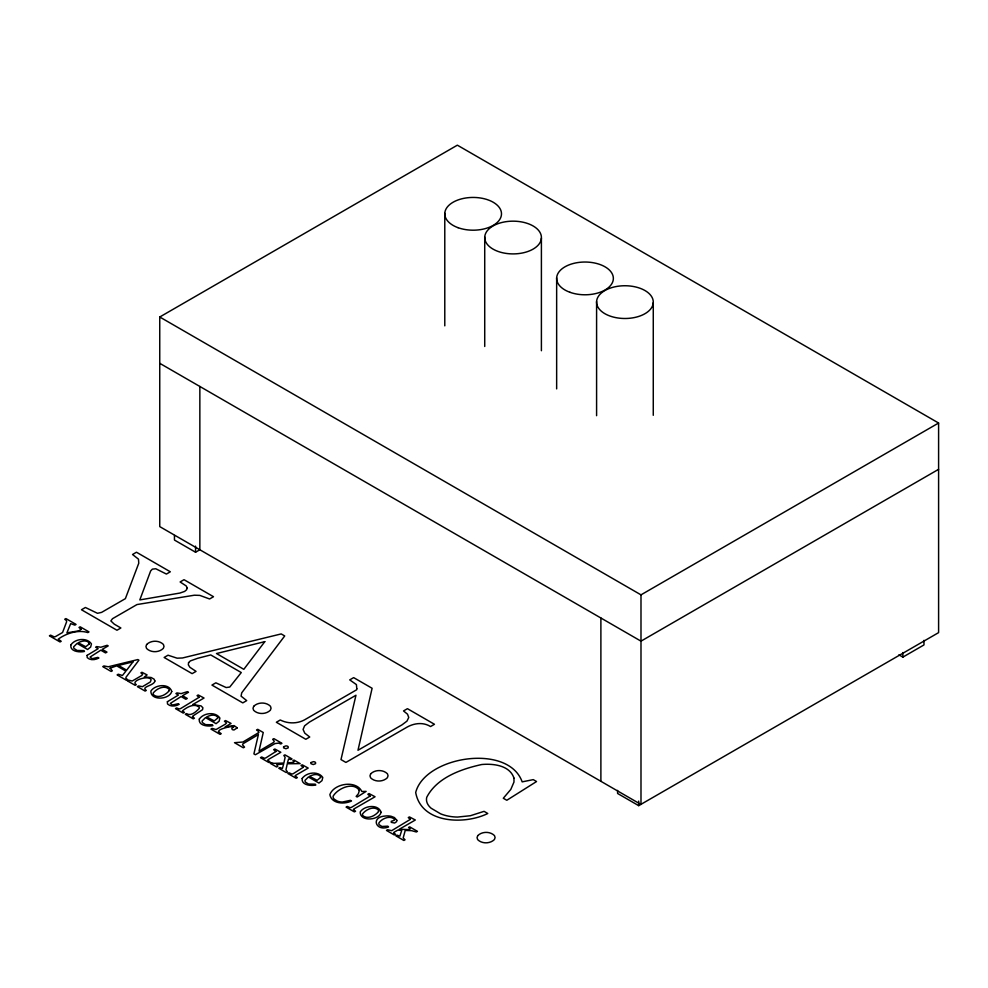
<?xml version="1.0" encoding="UTF-8"?>
<svg xmlns="http://www.w3.org/2000/svg" width="988" height="988" viewBox="0 0 988 988"><rect width="100%" height="100%" fill="white"/><g stroke="black" fill="none" stroke-linecap="round" stroke-linejoin="round"><path stroke-width="1.48" d="M159.747 317L640.99 594.85L640.99 804.454L159.747 526.604L159.747 317L457.358 145.174L938.6 423.025L938.6 632.629L638.693 805.652L617.586 793.463L617.586 790.412M174.456 535.471L174.456 540.053L195.562 552.23L199.527 549.946M640.99 594.85L938.6 423.025M938.6 469.325L640.99 641.15L159.747 363.312M898.919 654.834L902.871 657.119L923.978 644.929L923.978 640.36M902.871 652.549L902.871 657.119M653.266 302.699A28.356 16.376 0 0 1 609.88 315.999A28.356 16.376 0 0 1 611.634 287.656A28.356 16.376 0 0 1 653.266 302.699L653.266 415.306M638.693 801.083L638.693 805.652M600.889 617.994L600.889 781.298M596.591 301.538L596.591 415.689M556.652 277.826L556.652 388.889M541.399 238.12A28.356 16.376 0 0 1 498.014 251.409A28.356 16.376 0 0 1 499.767 223.078A28.356 16.376 0 0 1 541.399 238.12L541.399 350.728M484.725 236.947L484.725 346.479M444.785 213.235L444.785 325.842M199.848 386.469L199.848 549.76M195.562 546.142L195.562 552.23M359.348 790.375L358.397 793.759L356.149 796.402L357.199 797.007L366.116 791.388L361.806 791.487C356.273 779.767 333.919 783.373 329.856 794.673C331.709 803.923 344.429 804.553 351.481 800.972L350.37 800.329L342.416 802.046A9.102 5.261 0 0 1 337.34 801.083L334.487 799.391A8.089 4.668 0 0 1 333.166 796.118C337.686 788.486 353.185 781.36 359.348 790.375M513.982 778.149L513.97 782.076L510.808 789.424L503.3 798.255L506.807 800.268L536.546 781.533L533.261 779.631L522.17 781.866C508.24 742.939 424.939 756.265 415.689 792.487C421.271 823.708 464.669 824.98 487.776 813.495L484.071 811.346L470.374 815.73L457.543 817.064A30.344 17.512 0 0 1 440.611 813.828L431.114 808.221A26.972 15.573 0 0 1 426.73 797.316C436.832 777.581 461.273 769.01 481.774 764.514C493.308 763.465 509.845 765.317 513.982 778.149M258.658 732.627L242.912 742.025L234.514 742.692L243.369 747.805L244.542 747.126L242.542 744.853L242.999 743.766L258.399 734.59L253.916 753.893L255.386 754.746L274.973 743.581L278.579 743.112L280.777 743.989L281.951 743.309L273.849 738.629L272.676 739.308L274.244 741.259L273.701 742.359L259.017 751.102L263.253 732.503L257.707 729.305L256.534 729.984L258.547 731.404L258.658 732.627M356.791 688.673L356.73 689.723L304.304 719.993C296.869 723.908 287.73 723.747 280.259 719.993L276.344 722.265L305.823 739.283L309.738 737.011L304.786 733.17L303.081 729.453L304.6 725.822L309.33 722.166L355.952 695.256L340.996 759.587L345.911 762.427L407.34 726.97C414.454 723.068 423.395 722.03 430.546 726.551L434.461 724.278L407.439 708.68L403.524 710.94L407.513 714.188L408.748 717.461L406.97 721.116L401.955 724.883L357.989 750.263L372.106 688.278L353.655 677.62L349.727 679.892L356.421 684.598L356.791 688.673M110.088 668.172L112.336 670.79L111.15 671.47L102.752 666.616L103.925 665.937L108.248 666.777L137.875 659.564L138.925 660.169L126.032 677.225L125.834 678.225L127.526 679.571L126.353 680.25L117.103 674.903L118.276 674.224L122.438 675.496L125.896 671.148L116.732 665.863L110.088 668.172M188.572 662.627L188.338 664.813L189.894 667.295L196.056 671.383L192.129 673.643L164.119 657.465L168.034 655.205L177.099 658.181L182.459 657.983L281.209 633.925L284.705 635.951L241.739 692.81L241.072 696.132L246.704 700.615L242.789 702.888L211.938 685.079L215.866 682.819L226.166 687.549L229.772 687.043L241.27 672.556L210.74 654.933L197.724 658.28L190.351 660.91L188.572 662.627M294.016 761.674L293.016 762.489L287.434 762.847L288.607 758.908L290.941 759.55L292.028 758.932L284.939 754.844L283.852 755.462L285.124 757.339L283.852 763.045L273.688 763.391L271.416 762.637L270.243 763.316L276.628 767.009L277.801 766.33L276.702 764.663L283.655 763.971L282.407 768.429L279.913 767.553L278.74 768.232L286.248 772.567L287.434 771.887L285.94 769.8L287.298 763.773L300.167 763.625L293.967 760.056L292.88 760.674L294.016 761.674M396.818 820.299L396.62 821.645L394.644 823.041L391.26 822.349L391.26 821.3L394.348 820.287L394.62 819.423C390.272 814.915 381.763 818.459 378.824 823.09L379.034 824.622L381.874 826.474L387.839 826.178L388.556 826.944C375.946 831.995 370.241 816.99 385.172 816.039A10.374 5.99 0 0 1 391.211 816.31L394.434 817.558L396.818 820.299M410.366 819.348L391.668 830.673L387.642 829.747L386.469 830.426L394.36 834.984L395.533 834.304L393.644 832.859L394.014 832.304L397.732 830.155L401.746 830.315L399.868 836.181L397.028 835.156L395.855 835.836L403.882 840.479L405.055 839.8L403.178 837.935L405.228 830.426L411.588 830.649L416.356 831.982L417.455 831.353L409.637 826.833L408.538 827.462L410.181 828.821L409.316 829.587L399.288 829.265L415.331 820.003L409.44 816.915L408.266 817.595L410.366 819.348M70.84 644.929C69.74 651.672 79.793 652.574 84.474 651.438L83.894 650.598L77.138 650.475L73.952 648.437L73.581 646.881L77.064 643.423L87.586 649.499L90.637 647.066L91.452 643.892C86.993 637.198 75.088 638.619 70.84 644.929M199.304 719.091C198.193 725.847 208.258 726.736 212.939 725.6L212.358 724.76L205.603 724.649L202.417 722.611L202.046 721.055L205.529 717.597L216.051 723.673L219.101 721.228L219.916 718.066C215.458 711.36 203.553 712.793 199.304 719.091M302.18 778.495C301.081 785.238 311.146 786.139 315.827 785.003L315.246 784.163L308.491 784.052L305.292 782.014L304.934 780.446L308.404 776.988L318.926 783.064L321.989 780.631L322.804 777.47C318.346 770.764 306.441 772.196 302.18 778.495M171.751 691.452C169.504 699.8 150.497 700.961 150.88 691.069C155.03 684.523 169.207 683.041 171.751 691.452M381.096 812.321C378.849 820.67 359.842 821.818 360.225 811.938C364.374 805.393 378.552 803.911 381.096 812.321M81.102 629.27L78.929 630.813L66.9 632.863L70.667 623.638L74.878 625.108L76.064 624.428L65.9 618.562L64.726 619.241L66.505 620.637L66.591 621.86L62.577 632.493L55.439 636.605L54.204 636.89L50.573 635.136L49.4 635.815L60.046 641.965L61.219 641.286L58.218 639.174C66.085 633.37 78.138 629.442 87.833 632.592L89.006 631.912L80.164 626.8L78.991 627.479L81.102 629.27M187.164 587.909L186.609 589.762L184.608 591.429L179.902 593.059L139.814 599.914L150.633 570.978L152.35 569.137L155.808 568.767L166.416 574.053L170.331 571.793L136.468 552.23L132.54 554.503L138.481 559.159L138.765 563.222L125.377 598.654L101.603 612.375L97.491 613.301L85.4 607.484L81.473 609.757L116.967 630.245L120.882 627.985L114.25 624.144L110.854 620.921L112.521 618.686L136.986 604.557L194.377 595.208L199.823 595.394L209.592 598.975L213.507 596.715L184.027 579.697L180.112 581.957L186.226 585.958L187.164 587.909M283.605 746.755L283.605 747.879L285.903 748.756L288.187 747.879L288.187 746.755A2.384 1.371 0 0 0 285.903 745.891L283.605 746.755M310.973 762.563L310.973 763.675L313.27 764.551L315.555 763.675L315.555 762.551A2.384 1.371 0 0 0 313.27 761.686L310.973 762.563M370.068 796.118L351.469 807.344L350.147 807.702L347.257 806.43L346.072 807.11L354.383 811.901L355.569 811.222L353.371 809.592L353.778 809.049L375.07 796.76L369.006 793.562L367.832 794.241L370.068 796.118M275.911 751.498L265.834 757.895L264.537 758.278L261.635 756.993L260.462 757.673L268.798 762.489L269.971 761.81L267.711 760.143L268.205 759.574L280.839 752.276L274.837 749.003L273.664 749.682L275.911 751.498M303.279 767.306L293.201 773.703L291.892 774.073L289.002 772.789L287.817 773.468L296.165 778.285L297.339 777.605L295.079 775.938L295.573 775.37L308.207 768.071L302.204 764.811L301.019 765.49L303.279 767.306M87.105 655.365L87.203 657.613C90.365 660.663 95.354 659.959 98.886 657.983L97.837 657.378L92.131 658.7L90.069 657.045L100.788 650.19L105.543 652.932L106.988 652.105L102.233 649.351L108.223 645.893L107.149 645.288L100.825 647.251L96.713 646.572L95.614 647.202L98.17 648.671L87.105 655.365M146.632 644.497L145.952 646.498L146.582 648.486C150.917 652.846 158.994 652.685 163.316 648.4L164.008 646.424L163.403 644.435C159.068 640.101 150.966 640.187 146.632 644.497M167.392 701.715L167.491 703.962C170.652 707.013 175.642 706.309 179.174 704.333L178.124 703.728L172.418 705.062L170.356 703.407L181.076 696.54L185.83 699.282L187.275 698.454L182.521 695.713L188.51 692.255L187.448 691.637L181.113 693.613L177 692.921L175.901 693.551L178.458 695.033L167.392 701.715M253.694 706.297L253.002 708.297L253.632 710.298C257.967 714.645 266.044 714.485 270.366 710.211L271.058 708.223L270.453 706.247C266.118 701.912 258.016 701.999 253.694 706.297M370.673 773.839L369.981 775.839L370.624 777.84C374.946 782.187 383.023 782.027 387.358 777.754L388.049 775.765L387.432 773.777C383.097 769.442 375.008 769.541 370.673 773.839M477.723 835.638L477.043 837.651L477.673 839.639C481.996 843.999 490.073 843.838 494.408 839.553L495.099 837.577L494.482 835.589C490.147 831.254 482.058 831.34 477.723 835.638M154.894 680.967C154.375 685.783 140.296 686.537 146.31 690.414L145.137 691.094L137.394 686.623L138.567 685.944L142.47 686.672L150.386 681.918L151.127 679.682C148.916 674.668 129.675 681.016 136.319 684.647L135.146 685.326L127.366 680.831L128.539 680.152L132.231 681.016L141.716 675.533L142.63 674.421L140.901 672.853L141.926 672.272L147.101 674.915L144.31 677.027L151.065 677.472L154.066 679.139L154.894 680.967M199.082 697.343L180.643 708.569L179.174 708.976L176.667 707.939L175.494 708.618L183.262 713.101L184.435 712.422L182.422 710.878C186.571 707.457 194.019 702.801 199.144 707.173L199.378 708.198C196.526 711.409 190.98 716.708 186.485 713.608L185.312 714.287L193.24 718.869L194.426 718.19L192.388 716.67L193.031 715.905L202.54 709.693L202.911 707.754L201.033 705.901L192.734 704.555L204.047 698.022L198.218 694.959L197.044 695.638L199.082 697.343M237.244 727.847L233.995 729.996L232.242 729.613L231.81 728.181C240.01 724.204 219.534 728.107 218.805 730.997L218.373 731.688L221.238 733.676L220.065 734.356L210.938 729.082L212.111 728.403L216.051 729.539L225.412 724.13L226.511 722.969L224.424 721.191L225.536 720.548L231.081 723.438L225.141 726.872L234.082 725.6L237.244 727.847M89.291 643.855L85.808 646.745L78.175 642.78C81.362 641.076 86.141 639.693 89.019 642.657L89.291 643.855M217.743 718.017L214.273 720.907L206.64 716.955C209.827 715.238 214.606 713.867 217.484 716.819L217.743 718.017M320.631 777.42L317.148 780.31L309.528 776.346C312.714 774.641 317.494 773.258 320.371 776.222L320.631 777.42M169.257 690.587C165.972 695.009 157.932 698.985 153.239 694.527L153.177 693.094C156.475 688.685 164.403 684.733 169.096 689.179L169.257 690.587M378.602 811.457C375.317 815.878 367.277 819.855 362.596 815.396L362.522 813.951C365.819 809.555 373.748 805.603 378.441 810.037L378.602 811.457M132.948 661.874L126.662 670.185L118.461 665.443L132.948 661.874M264.796 641.657L243.826 669.321L216.496 653.537L264.796 641.657M569.953 292.287A28.356 16.376 0 0 0 613.338 278.987A28.356 16.376 0 0 0 571.694 263.944A28.356 16.376 0 0 0 569.953 292.287M458.086 227.697A28.356 16.376 0 0 0 501.472 214.396A28.356 16.376 0 0 0 459.828 199.354A28.356 16.376 0 0 0 458.086 227.697"/></g></svg>
